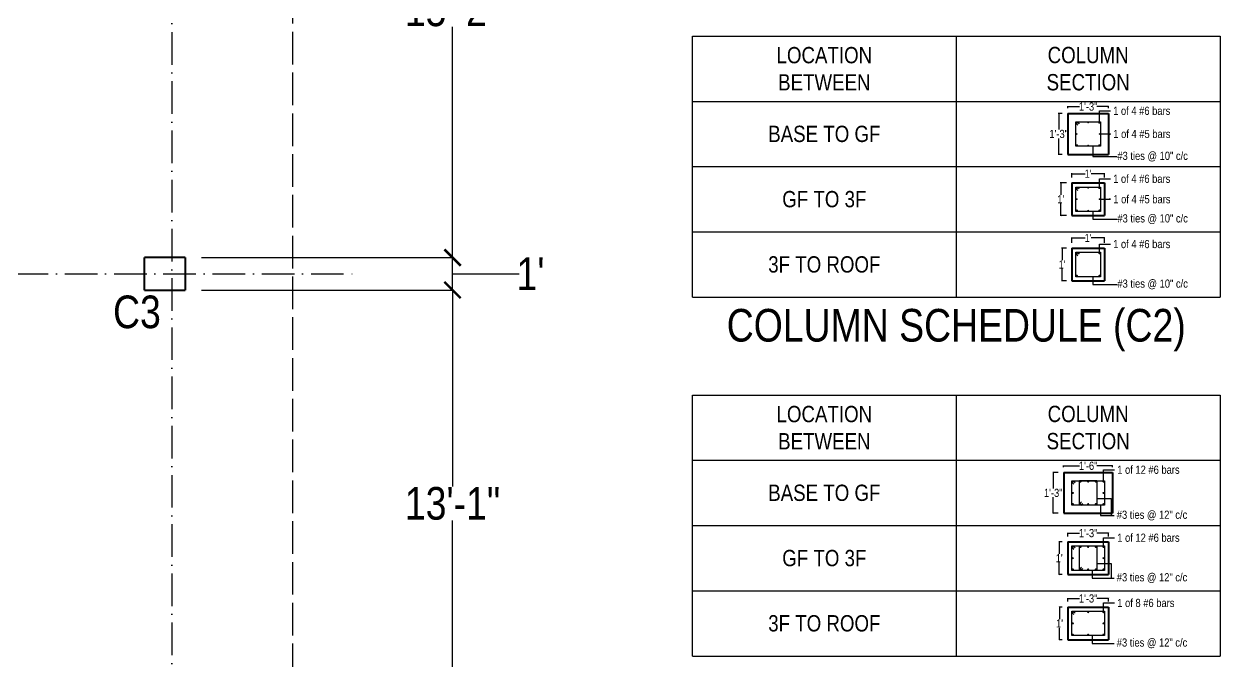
# Model space of a CAD drawing. Header units: inches. Extents: x 573 to 4883, y -25 to 829.
# Drawn here: x 1101.2 to 1540.9, y 380.6 to 614.9 of the extents above; entities that cross this region are included whole.
import ezdxf

# ---------------------------------------------------------------- set-up
doc = ezdxf.new("R2010")
doc.units = ezdxf.units.IN
doc.header["$MEASUREMENT"] = 0
doc.linetypes.add('ACAD_ISO02W100', pattern=[15, 12, -3])
doc.linetypes.add('ACAD_ISO10W100', pattern=[18, 12, -3, 0, -3])
doc.layers.add('Column', color=7, linetype='Continuous', lineweight=40)
for name, color, linetype in [('Dimension', 7, 'Continuous'), ('Gridline', 252, 'ACAD_ISO10W100'), ('Plot Line', 7, 'ACAD_ISO02W100'), ('Reinforcement', 1, 'Continuous'), ('Text', 7, 'Continuous'), ('Tie or Stirrup', 5, 'Continuous')]:
    doc.layers.add(name, color=color, linetype=linetype)
doc.styles.add('AN_12', font='ARIALN.TTF', dxfattribs={"height": 12})
doc.styles.add('AN_3', font='ARIALN.TTF', dxfattribs={"height": 3})
doc.dimstyles.new('Column Layout', dxfattribs={"dimtxt": 12, "dimasz": 6, "dimexe": 0.18, "dimexo": 6, "dimgap": 0.09, "dimtad": 0, "dimtih": 1, "dimtoh": 1, "dimdec": 5, "dimzin": 0, "dimdsep": 46, "dimlunit": 4, "dimtxsty": 'AN_12', "dimblk": 'ARCHTICK', "dimcen": 0.09, "dimadec": 0, "dimazin": 0, "dimtfac": 1, "dimtdec": 5, "dimtofl": 0, "dimtmove": 1, "dimatfit": 3, "dimfxl": 1, "dimtolj": 1, "dimtzin": 0, "dimarcsym": 0})
doc.dimstyles.new('Column Schedule', dxfattribs={"dimtxt": 3, "dimasz": 0.5, "dimexe": 0.18, "dimexo": 2, "dimgap": 0.09, "dimtad": 0, "dimtih": 1, "dimtoh": 1, "dimdec": 5, "dimzin": 0, "dimdsep": 46, "dimlunit": 4, "dimtxsty": 'AN_3', "dimblk": 'ARCHTICK', "dimcen": 0.09, "dimadec": 0, "dimazin": 0, "dimtfac": 1, "dimtdec": 5, "dimtofl": 0, "dimtmove": 1, "dimatfit": 3, "dimfxl": 1, "dimtolj": 1, "dimtzin": 0, "dimarcsym": 0})

# ---------------------------------------------------------------- blocks, each defined once
blk = doc.blocks.new('_ArchTick')
at = {"color": 0, "linetype": 'ByBlock', "const_width": 0.15}
blk.add_lwpolyline([(-0.5, -0.5), (0.5, 0.5)], dxfattribs=at)
blk = doc.blocks.new('*D15')
at = {"layer": 'Defpoints', "color": 0}
for p in [(1160.5, 517), (1258.72, 517), (1160.5, 360)]:
    blk.add_point(p, dxfattribs=at)
at = {"layer": 'Dimension', "color": 0, "lineweight": -2}
for p, q in [((1166.5, 517), (1258.9, 517)), ((1258.72, 517), (1258.72, 444.72)), ((1258.72, 360), (1258.72, 432.28)), ((1166.5, 360), (1258.9, 360))]:
    blk.add_line(p, q, dxfattribs=at)
at = {"layer": 'Dimension', "color": 0, "lineweight": -2, "xscale": 6, "yscale": 6, "zscale": 6}
for p, rotation in [((1258.72, 517), 90), ((1258.72, 360), 270)]:
    blk.add_blockref('_ArchTick', p, dxfattribs=dict(at, rotation=rotation))
at = {"layer": 'Dimension', "color": 0, "insert": (1258.72, 438.5), "char_height": 12, "attachment_point": 5, "style": 'AN_12'}
blk.add_mtext('\\A1;13\'-1"', dxfattribs=at)
blk = doc.blocks.new('*D16')
at = {"layer": 'Defpoints', "color": 0}
for p in [(1160.5, 529), (1258.72, 529), (1160.5, 517)]:
    blk.add_point(p, dxfattribs=at)
at = {"layer": 'Dimension', "color": 0, "lineweight": -2}
for p, q in [((1166.5, 529), (1258.9, 529)), ((1258.72, 517), (1258.72, 529)), ((1258.72, 523), (1283.05, 523)), ((1283.05, 523), (1283.23, 523)), ((1166.5, 517), (1258.9, 517))]:
    blk.add_line(p, q, dxfattribs=at)
at = {"layer": 'Dimension', "color": 0, "lineweight": -2, "xscale": 6, "yscale": 6, "zscale": 6}
for p, rotation in [((1258.72, 529), 90), ((1258.72, 517), 270)]:
    blk.add_blockref('_ArchTick', p, dxfattribs=dict(at, rotation=rotation))
at = {"layer": 'Dimension', "color": 0, "insert": (1287.38, 523), "char_height": 12, "attachment_point": 5, "style": 'AN_12'}
blk.add_mtext("\\A1;1'", dxfattribs=at)
blk = doc.blocks.new('*D17')
at = {"layer": 'Defpoints', "color": 0}
for p in [(1160.5, 711), (1258.72, 711), (1160.5, 529)]:
    blk.add_point(p, dxfattribs=at)
at = {"layer": 'Dimension', "color": 0, "lineweight": -2}
for p, q in [((1166.5, 711), (1258.9, 711)), ((1258.72, 711), (1258.72, 626.22)), ((1258.72, 529), (1258.72, 613.78)), ((1166.5, 529), (1258.9, 529))]:
    blk.add_line(p, q, dxfattribs=at)
at = {"layer": 'Dimension', "color": 0, "lineweight": -2, "xscale": 6, "yscale": 6, "zscale": 6}
for p, rotation in [((1258.72, 711), 90), ((1258.72, 529), 270)]:
    blk.add_blockref('_ArchTick', p, dxfattribs=dict(at, rotation=rotation))
at = {"layer": 'Dimension', "color": 0, "insert": (1258.72, 620), "char_height": 12, "attachment_point": 5, "style": 'AN_12'}
blk.add_mtext('\\A1;15\'-2"', dxfattribs=at)
blk = doc.blocks.new('*D28')
at = {"layer": 'Defpoints', "color": 0}
for p in [(1484.86, 581.92), (1499.86, 584.49), (1499.86, 581.92)]:
    blk.add_point(p, dxfattribs=at)
at = {"layer": 'Dimension', "color": 0, "lineweight": -2}
for p, q in [((1484.86, 583.92), (1484.86, 584.67)), ((1484.86, 584.49), (1489.12, 584.49)), ((1499.86, 584.49), (1495.61, 584.49)), ((1499.86, 583.92), (1499.86, 584.67))]:
    blk.add_line(p, q, dxfattribs=at)
at = {"layer": 'Dimension', "color": 0, "lineweight": -2, "xscale": 0.5, "yscale": 0.5, "zscale": 0.5, "rotation": 180}
blk.add_blockref('_ArchTick', (1484.86, 584.49), dxfattribs=at)
at = {"layer": 'Dimension', "color": 0, "lineweight": -2, "xscale": 0.5, "yscale": 0.5, "zscale": 0.5}
blk.add_blockref('_ArchTick', (1499.86, 584.49), dxfattribs=at)
at = {"layer": 'Dimension', "color": 0, "insert": (1492.36, 584.49), "char_height": 3, "attachment_point": 5, "style": 'AN_3'}
blk.add_mtext('\\A1;1\'-3"', dxfattribs=at)
blk = doc.blocks.new('*D29')
at = {"layer": 'Defpoints', "color": 0}
for p in [(1484.86, 581.92), (1481.53, 566.92), (1484.86, 566.92)]:
    blk.add_point(p, dxfattribs=at)
at = {"layer": 'Dimension', "color": 0, "lineweight": -2}
for p, q in [((1482.86, 581.92), (1481.35, 581.92)), ((1481.53, 581.92), (1481.53, 576.04)), ((1481.53, 566.92), (1481.53, 572.8)), ((1482.86, 566.92), (1481.35, 566.92))]:
    blk.add_line(p, q, dxfattribs=at)
at = {"layer": 'Dimension', "color": 0, "lineweight": -2, "xscale": 0.5, "yscale": 0.5, "zscale": 0.5}
for p, rotation in [((1481.53, 581.92), 90), ((1481.53, 566.92), 270)]:
    blk.add_blockref('_ArchTick', p, dxfattribs=dict(at, rotation=rotation))
at = {"layer": 'Dimension', "color": 0, "insert": (1481.53, 574.42), "char_height": 3, "attachment_point": 5, "style": 'AN_3'}
blk.add_mtext('\\A1;1\'-3"', dxfattribs=at)
blk = doc.blocks.new('*D30')
at = {"layer": 'Defpoints', "color": 0}
for p in [(1498.36, 559.82), (1486.36, 556.42), (1498.36, 556.42)]:
    blk.add_point(p, dxfattribs=at)
at = {"layer": 'Dimension', "color": 0, "lineweight": -2}
for p, q in [((1486.36, 558.42), (1486.36, 560)), ((1486.36, 559.82), (1491.26, 559.82)), ((1498.36, 559.82), (1493.47, 559.82)), ((1498.36, 558.42), (1498.36, 560))]:
    blk.add_line(p, q, dxfattribs=at)
at = {"layer": 'Dimension', "color": 0, "lineweight": -2, "xscale": 0.5, "yscale": 0.5, "zscale": 0.5, "rotation": 180}
blk.add_blockref('_ArchTick', (1486.36, 559.82), dxfattribs=at)
at = {"layer": 'Dimension', "color": 0, "lineweight": -2, "xscale": 0.5, "yscale": 0.5, "zscale": 0.5}
blk.add_blockref('_ArchTick', (1498.36, 559.82), dxfattribs=at)
at = {"layer": 'Dimension', "color": 0, "insert": (1492.36, 559.82), "char_height": 3, "attachment_point": 5, "style": 'AN_3'}
blk.add_mtext("\\A1;1'", dxfattribs=at)
blk = doc.blocks.new('*D31')
at = {"layer": 'Defpoints', "color": 0}
for p in [(1486.36, 556.42), (1482.29, 544.42), (1486.36, 544.42)]:
    blk.add_point(p, dxfattribs=at)
at = {"layer": 'Dimension', "color": 0, "lineweight": -2}
for p, q in [((1484.36, 556.42), (1482.11, 556.42)), ((1482.29, 556.42), (1482.29, 552.02)), ((1482.29, 544.42), (1482.29, 548.82)), ((1484.36, 544.42), (1482.11, 544.42))]:
    blk.add_line(p, q, dxfattribs=at)
at = {"layer": 'Dimension', "color": 0, "lineweight": -2, "xscale": 0.5, "yscale": 0.5, "zscale": 0.5}
for p, rotation in [((1482.29, 556.42), 90), ((1482.29, 544.42), 270)]:
    blk.add_blockref('_ArchTick', p, dxfattribs=dict(at, rotation=rotation))
at = {"layer": 'Dimension', "color": 0, "insert": (1482.29, 550.42), "char_height": 3, "attachment_point": 5, "style": 'AN_3'}
blk.add_mtext("\\A1;1'", dxfattribs=at)
blk = doc.blocks.new('*D32')
at = {"layer": 'Defpoints', "color": 0}
for p in [(1486.36, 532.42), (1498.36, 536.19), (1498.36, 532.42)]:
    blk.add_point(p, dxfattribs=at)
at = {"layer": 'Dimension', "color": 0, "lineweight": -2}
for p, q in [((1486.36, 534.42), (1486.36, 536.37)), ((1486.36, 536.19), (1491.26, 536.19)), ((1498.36, 536.19), (1493.47, 536.19)), ((1498.36, 534.42), (1498.36, 536.37))]:
    blk.add_line(p, q, dxfattribs=at)
at = {"layer": 'Dimension', "color": 0, "lineweight": -2, "xscale": 0.5, "yscale": 0.5, "zscale": 0.5, "rotation": 180}
blk.add_blockref('_ArchTick', (1486.36, 536.19), dxfattribs=at)
at = {"layer": 'Dimension', "color": 0, "lineweight": -2, "xscale": 0.5, "yscale": 0.5, "zscale": 0.5}
blk.add_blockref('_ArchTick', (1498.36, 536.19), dxfattribs=at)
at = {"layer": 'Dimension', "color": 0, "insert": (1492.36, 536.19), "char_height": 3, "attachment_point": 5, "style": 'AN_3'}
blk.add_mtext("\\A1;1'", dxfattribs=at)
blk = doc.blocks.new('*D33')
at = {"layer": 'Defpoints', "color": 0}
for p in [(1486.36, 532.42), (1482.8, 520.42), (1486.36, 520.42)]:
    blk.add_point(p, dxfattribs=at)
at = {"layer": 'Dimension', "color": 0, "lineweight": -2}
for p, q in [((1484.36, 532.42), (1482.62, 532.42)), ((1482.8, 532.42), (1482.8, 528.02)), ((1482.8, 520.42), (1482.8, 524.82)), ((1484.36, 520.42), (1482.62, 520.42))]:
    blk.add_line(p, q, dxfattribs=at)
at = {"layer": 'Dimension', "color": 0, "lineweight": -2, "xscale": 0.5, "yscale": 0.5, "zscale": 0.5}
for p, rotation in [((1482.8, 532.42), 90), ((1482.8, 520.42), 270)]:
    blk.add_blockref('_ArchTick', p, dxfattribs=dict(at, rotation=rotation))
at = {"layer": 'Dimension', "color": 0, "insert": (1482.8, 526.42), "char_height": 3, "attachment_point": 5, "style": 'AN_3'}
blk.add_mtext("\\A1;1'", dxfattribs=at)
blk = doc.blocks.new('*D40')
at = {"layer": 'Defpoints', "color": 0}
for p in [(1483.36, 449.92), (1479.53, 434.92), (1483.36, 434.92)]:
    blk.add_point(p, dxfattribs=at)
at = {"layer": 'Dimension', "color": 0, "lineweight": -2}
for p, q in [((1481.36, 449.92), (1479.35, 449.92)), ((1479.53, 449.92), (1479.53, 444.04)), ((1479.53, 434.92), (1479.53, 440.8)), ((1481.36, 434.92), (1479.35, 434.92))]:
    blk.add_line(p, q, dxfattribs=at)
at = {"layer": 'Dimension', "color": 0, "lineweight": -2, "xscale": 0.5, "yscale": 0.5, "zscale": 0.5}
for p, rotation in [((1479.53, 449.92), 90), ((1479.53, 434.92), 270)]:
    blk.add_blockref('_ArchTick', p, dxfattribs=dict(at, rotation=rotation))
at = {"layer": 'Dimension', "color": 0, "insert": (1479.53, 442.42), "char_height": 3, "attachment_point": 5, "style": 'AN_3'}
blk.add_mtext('\\A1;1\'-3"', dxfattribs=at)
blk = doc.blocks.new('*D41')
at = {"layer": 'Defpoints', "color": 0}
for p in [(1499.86, 427.6), (1484.86, 424.42), (1499.86, 424.42)]:
    blk.add_point(p, dxfattribs=at)
at = {"layer": 'Dimension', "color": 0, "lineweight": -2}
for p, q in [((1484.86, 426.42), (1484.86, 427.78)), ((1484.86, 427.6), (1489.12, 427.6)), ((1499.86, 427.6), (1495.61, 427.6)), ((1499.86, 426.42), (1499.86, 427.78))]:
    blk.add_line(p, q, dxfattribs=at)
at = {"layer": 'Dimension', "color": 0, "lineweight": -2, "xscale": 0.5, "yscale": 0.5, "zscale": 0.5, "rotation": 180}
blk.add_blockref('_ArchTick', (1484.86, 427.6), dxfattribs=at)
at = {"layer": 'Dimension', "color": 0, "lineweight": -2, "xscale": 0.5, "yscale": 0.5, "zscale": 0.5}
blk.add_blockref('_ArchTick', (1499.86, 427.6), dxfattribs=at)
at = {"layer": 'Dimension', "color": 0, "insert": (1492.36, 427.6), "char_height": 3, "attachment_point": 5, "style": 'AN_3'}
blk.add_mtext('\\A1;1\'-3"', dxfattribs=at)
blk = doc.blocks.new('*D42')
at = {"layer": 'Defpoints', "color": 0}
for p in [(1484.86, 424.42), (1481.72, 412.42), (1484.86, 412.42)]:
    blk.add_point(p, dxfattribs=at)
at = {"layer": 'Dimension', "color": 0, "lineweight": -2}
for p, q in [((1482.86, 424.42), (1481.54, 424.42)), ((1481.72, 424.42), (1481.72, 420.02)), ((1481.72, 412.42), (1481.72, 416.82)), ((1482.86, 412.42), (1481.54, 412.42))]:
    blk.add_line(p, q, dxfattribs=at)
at = {"layer": 'Dimension', "color": 0, "lineweight": -2, "xscale": 0.5, "yscale": 0.5, "zscale": 0.5}
for p, rotation in [((1481.72, 424.42), 90), ((1481.72, 412.42), 270)]:
    blk.add_blockref('_ArchTick', p, dxfattribs=dict(at, rotation=rotation))
at = {"layer": 'Dimension', "color": 0, "insert": (1481.72, 418.42), "char_height": 3, "attachment_point": 5, "style": 'AN_3'}
blk.add_mtext("\\A1;1'", dxfattribs=at)
blk = doc.blocks.new('*D43')
at = {"layer": 'Defpoints', "color": 0}
for p in [(1484.86, 400.42), (1499.86, 403.58), (1499.86, 400.42)]:
    blk.add_point(p, dxfattribs=at)
at = {"layer": 'Dimension', "color": 0, "lineweight": -2}
for p, q in [((1484.86, 402.42), (1484.86, 403.76)), ((1484.86, 403.58), (1489.12, 403.58)), ((1499.86, 403.58), (1495.61, 403.58)), ((1499.86, 402.42), (1499.86, 403.76))]:
    blk.add_line(p, q, dxfattribs=at)
at = {"layer": 'Dimension', "color": 0, "lineweight": -2, "xscale": 0.5, "yscale": 0.5, "zscale": 0.5, "rotation": 180}
blk.add_blockref('_ArchTick', (1484.86, 403.58), dxfattribs=at)
at = {"layer": 'Dimension', "color": 0, "lineweight": -2, "xscale": 0.5, "yscale": 0.5, "zscale": 0.5}
blk.add_blockref('_ArchTick', (1499.86, 403.58), dxfattribs=at)
at = {"layer": 'Dimension', "color": 0, "insert": (1492.36, 403.58), "char_height": 3, "attachment_point": 5, "style": 'AN_3'}
blk.add_mtext('\\A1;1\'-3"', dxfattribs=at)
blk = doc.blocks.new('*D44')
at = {"layer": 'Defpoints', "color": 0}
for p in [(1484.86, 400.42), (1481.85, 388.42), (1484.86, 388.42)]:
    blk.add_point(p, dxfattribs=at)
at = {"layer": 'Dimension', "color": 0, "lineweight": -2}
for p, q in [((1482.86, 400.42), (1481.67, 400.42)), ((1481.85, 400.42), (1481.85, 396.02)), ((1481.85, 388.42), (1481.85, 392.82)), ((1482.86, 388.42), (1481.67, 388.42))]:
    blk.add_line(p, q, dxfattribs=at)
at = {"layer": 'Dimension', "color": 0, "lineweight": -2, "xscale": 0.5, "yscale": 0.5, "zscale": 0.5}
for p, rotation in [((1481.85, 400.42), 90), ((1481.85, 388.42), 270)]:
    blk.add_blockref('_ArchTick', p, dxfattribs=dict(at, rotation=rotation))
at = {"layer": 'Dimension', "color": 0, "insert": (1481.85, 394.42), "char_height": 3, "attachment_point": 5, "style": 'AN_3'}
blk.add_mtext("\\A1;1'", dxfattribs=at)
blk = doc.blocks.new('*D45')
at = {"layer": 'Defpoints', "color": 0}
for p in [(1483.36, 449.92), (1501.36, 452.36), (1501.36, 449.92)]:
    blk.add_point(p, dxfattribs=at)
at = {"layer": 'Dimension', "color": 0, "lineweight": -2}
for p, q in [((1483.36, 451.92), (1483.36, 452.54)), ((1483.36, 452.36), (1489.12, 452.36)), ((1501.36, 452.36), (1495.61, 452.36)), ((1501.36, 451.92), (1501.36, 452.54))]:
    blk.add_line(p, q, dxfattribs=at)
at = {"layer": 'Dimension', "color": 0, "lineweight": -2, "xscale": 0.5, "yscale": 0.5, "zscale": 0.5, "rotation": 180}
blk.add_blockref('_ArchTick', (1483.36, 452.36), dxfattribs=at)
at = {"layer": 'Dimension', "color": 0, "lineweight": -2, "xscale": 0.5, "yscale": 0.5, "zscale": 0.5}
blk.add_blockref('_ArchTick', (1501.36, 452.36), dxfattribs=at)
at = {"layer": 'Dimension', "color": 0, "insert": (1492.36, 452.36), "char_height": 3, "attachment_point": 5, "style": 'AN_3'}
blk.add_mtext('\\A1;1\'-6"', dxfattribs=at)

msp = doc.modelspace()

# ---------------------------------------------------------------- linework, layer by layer
for p, q in [((1346.895075, 514.419626), (1346.895075, 610.419626)), ((1346.895075, 610.419626), (1540.853935, 610.419626)), ((1443.874505, 610.419626), (1443.874505, 514.419626)), ((1540.853935, 610.419626), (1540.853935, 514.419626)), ((1346.895075, 586.419626), (1540.853935, 586.419626)), ((1346.895075, 562.419626), (1540.853935, 562.419626)), ((1346.895075, 538.419626), (1540.853935, 538.419626)), ((1346.895075, 514.419626), (1540.853935, 514.419626)), ((1346.895075, 478.419626), (1540.853935, 478.419626)), ((1346.895075, 382.419626), (1346.895075, 478.419626)), ((1443.874505, 478.419626), (1443.874505, 382.419626)), ((1540.853935, 478.419626), (1540.853935, 382.419626)), ((1346.895075, 454.419626), (1540.853935, 454.419626)), ((1346.895075, 430.419626), (1540.853935, 430.419626)), ((1346.895075, 406.419626), (1540.853935, 406.419626)), ((1346.895075, 382.419626), (1540.853935, 382.419626))]:
    msp.add_line(p, q)
at = {"layer": 'Column'}
for p, q in [((1484.86422, 581.919626), (1499.86422, 581.919626)), ((1484.86422, 581.919626), (1484.86422, 566.919626)), ((1499.86422, 581.919626), (1499.86422, 566.919626)), ((1484.86422, 566.919626), (1499.86422, 566.919626)), ((1486.36422, 556.419626), (1498.36422, 556.419626)), ((1486.36422, 556.419626), (1486.36422, 544.419626)), ((1498.36422, 556.419626), (1498.36422, 544.419626)), ((1486.36422, 544.419626), (1498.36422, 544.419626)), ((1486.36422, 532.419626), (1498.36422, 532.419626)), ((1486.36422, 532.419626), (1486.36422, 520.419626)), ((1498.36422, 532.419626), (1498.36422, 520.419626)), ((1145.5, 517), (1145.5, 529)), ((1160.5, 529), (1145.5, 529)), ((1160.5, 529), (1160.5, 517)), ((1486.36422, 520.419626), (1498.36422, 520.419626)), ((1145.5, 517), (1160.5, 517)), ((1483.36422, 449.919626), (1501.36422, 449.919626)), ((1483.36422, 449.919626), (1483.36422, 434.919626)), ((1501.36422, 449.919626), (1501.36422, 434.919626)), ((1483.36422, 434.919626), (1501.36422, 434.919626)), ((1484.86422, 424.419626), (1499.86422, 424.419626)), ((1484.86422, 424.419626), (1484.86422, 412.419626)), ((1499.86422, 424.419626), (1499.86422, 412.419626)), ((1484.86422, 412.419626), (1499.86422, 412.419626)), ((1484.86422, 400.419626), (1499.86422, 400.419626)), ((1484.86422, 400.419626), (1484.86422, 388.419626)), ((1499.86422, 400.419626), (1499.86422, 388.419626)), ((1484.86422, 388.419626), (1499.86422, 388.419626))]:
    msp.add_line(p, q, dxfattribs=at)
at = {"layer": 'Gridline'}
for p, q in [((1155.5, 811), (1155.5, 31)), ((627.5, 523), (1223.010519, 523))]:
    msp.add_line(p, q, dxfattribs=at)
at = {"layer": 'Plot Line'}
msp.add_line((1200, 60), (1200, 780), dxfattribs=at)
at = {"layer": 'Reinforcement'}
for points, const_width in [([(1488.05172, 578.544626, 1), (1488.42672, 578.544626, 1)], 0.375), ([(1492.20797, 578.607126, 1), (1492.52047, 578.607126, 1)], 0.3125), ([(1496.67672, 578.544626, -1), (1496.30172, 578.544626, -1)], 0.375), ([(1488.17672, 574.263376, 1), (1488.17672, 574.575876, 1)], 0.3125), ([(1496.55172, 574.263376, -1), (1496.55172, 574.575876, -1)], 0.3125), ([(1488.05172, 570.294626, -1), (1488.42672, 570.294626, -1)], 0.375), ([(1492.20797, 570.232126, -1), (1492.52047, 570.232126, -1)], 0.3125), ([(1496.67672, 570.294626, 1), (1496.30172, 570.294626, 1)], 0.375), ([(1488.05172, 554.544626, 1), (1488.42672, 554.544626, 1)], 0.375), ([(1492.20797, 554.607126, 1), (1492.52047, 554.607126, 1)], 0.3125), ([(1496.67672, 554.544626, -1), (1496.30172, 554.544626, -1)], 0.375), ([(1488.17672, 550.263376, 1), (1488.17672, 550.575876, 1)], 0.3125), ([(1496.55172, 550.263376, -1), (1496.55172, 550.575876, -1)], 0.3125), ([(1488.05172, 546.294626, -1), (1488.42672, 546.294626, -1)], 0.375), ([(1492.20797, 546.232126, -1), (1492.52047, 546.232126, -1)], 0.3125), ([(1496.67672, 546.294626, 1), (1496.30172, 546.294626, 1)], 0.375), ([(1488.05172, 530.544626, 1), (1488.42672, 530.544626, 1)], 0.375), ([(1496.67672, 530.544626, -1), (1496.30172, 530.544626, -1)], 0.375), ([(1488.05172, 522.294626, -1), (1488.42672, 522.294626, -1)], 0.375), ([(1496.67672, 522.294626, 1), (1496.30172, 522.294626, 1)], 0.375), ([(1486.92672, 446.544626, -1), (1486.55172, 446.544626, -1)], 0.375), ([(1489.73922, 446.544626, -1), (1489.36422, 446.544626, -1)], 0.375), ([(1492.55172, 446.544626, -1), (1492.17672, 446.544626, -1)], 0.375), ([(1495.36422, 446.544626, -1), (1494.98922, 446.544626, -1)], 0.375), ([(1497.80172, 446.544626, 1), (1498.17672, 446.544626, 1)], 0.375), ([(1486.92672, 442.419626, -1), (1486.55172, 442.419626, -1)], 0.375), ([(1497.80172, 442.419626, 1), (1498.17672, 442.419626, 1)], 0.375), ([(1486.92672, 438.294626, 1), (1486.55172, 438.294626, 1)], 0.375), ([(1489.73922, 438.294626, 1), (1489.36422, 438.294626, 1)], 0.375), ([(1492.55172, 438.294626, 1), (1492.17672, 438.294626, 1)], 0.375), ([(1495.36422, 438.294626, 1), (1494.98922, 438.294626, 1)], 0.375), ([(1497.80172, 438.294626, -1), (1498.17672, 438.294626, -1)], 0.375), ([(1486.92672, 422.544626, -1), (1486.55172, 422.544626, -1)], 0.375), ([(1489.73922, 422.544626, -1), (1489.36422, 422.544626, -1)], 0.375), ([(1492.55172, 422.544626, -1), (1492.17672, 422.544626, -1)], 0.375), ([(1495.36422, 422.544626, -1), (1494.98922, 422.544626, -1)], 0.375), ([(1497.80172, 422.544626, 1), (1498.17672, 422.544626, 1)], 0.375), ([(1486.92672, 418.419626, -1), (1486.55172, 418.419626, -1)], 0.375), ([(1497.80172, 418.419626, 1), (1498.17672, 418.419626, 1)], 0.375), ([(1486.92672, 414.294626, 1), (1486.55172, 414.294626, 1)], 0.375), ([(1489.73922, 414.294626, 1), (1489.36422, 414.294626, 1)], 0.375), ([(1492.55172, 414.294626, 1), (1492.17672, 414.294626, 1)], 0.375), ([(1495.36422, 414.294626, 1), (1494.98922, 414.294626, 1)], 0.375), ([(1497.80172, 414.294626, -1), (1498.17672, 414.294626, -1)], 0.375), ([(1486.92672, 398.544626, -1), (1486.55172, 398.544626, -1)], 0.375), ([(1492.55172, 398.544626, -1), (1492.17672, 398.544626, -1)], 0.375), ([(1497.80172, 398.544626, 1), (1498.17672, 398.544626, 1)], 0.375), ([(1486.92672, 394.419626, -1), (1486.55172, 394.419626, -1)], 0.375), ([(1497.80172, 394.419626, 1), (1498.17672, 394.419626, 1)], 0.375), ([(1486.92672, 390.294626, 1), (1486.55172, 390.294626, 1)], 0.375), ([(1492.55172, 390.294626, 1), (1492.17672, 390.294626, 1)], 0.375), ([(1497.80172, 390.294626, -1), (1498.17672, 390.294626, -1)], 0.375)]:
    msp.add_lwpolyline(points, format="xyb", close=True, dxfattribs=dict(at, const_width=const_width))
at = {"layer": 'Tie or Stirrup'}
for p, q in [((1487.869897, 578.383297), (1488.577004, 577.676191)), ((1488.398093, 578.919626), (1489.105199, 578.21252)), ((1487.869897, 554.383297), (1488.577004, 553.676191)), ((1488.398093, 554.919626), (1489.105199, 554.21252)), ((1487.869897, 530.383297), (1488.577004, 529.676191)), ((1488.398093, 530.919626), (1489.105199, 530.21252)), ((1486.36422, 446.385719), (1487.071327, 445.678612)), ((1486.90728, 446.919626), (1487.614387, 446.21252)), ((1489.155887, 446.982126), (1495.58297, 446.982126)), ((1489.155887, 437.857126), (1489.155887, 446.982126)), ((1495.58297, 446.982126), (1495.58297, 437.857126)), ((1489.155887, 438.443071), (1489.862993, 439.150178)), ((1495.58297, 437.857126), (1489.155887, 437.857126)), ((1489.658376, 437.857126), (1490.365483, 438.564233)), ((1486.36422, 422.385719), (1487.071327, 421.678612)), ((1486.90728, 422.919626), (1487.614387, 422.21252)), ((1489.155887, 422.982126), (1495.58297, 422.982126)), ((1489.155887, 413.857126), (1489.155887, 422.982126)), ((1495.58297, 422.982126), (1495.58297, 413.857126)), ((1489.155887, 414.443071), (1489.862993, 415.150178)), ((1495.58297, 413.857126), (1489.155887, 413.857126)), ((1489.658376, 413.857126), (1490.365483, 414.564233)), ((1486.36422, 398.385719), (1487.071327, 397.678612)), ((1486.90728, 398.919626), (1487.614387, 398.21252))]:
    msp.add_line(p, q, dxfattribs=at)
for points in [[(1487.86422, 578.919626), (1496.86422, 578.919626), (1496.86422, 569.919626), (1487.86422, 569.919626)], [(1487.86422, 554.919626), (1496.86422, 554.919626), (1496.86422, 545.919626), (1487.86422, 545.919626)], [(1487.86422, 530.919626), (1496.86422, 530.919626), (1496.86422, 521.919626), (1487.86422, 521.919626)], [(1486.36422, 446.919626), (1498.36422, 446.919626), (1498.36422, 437.919626), (1486.36422, 437.919626)], [(1486.36422, 422.919626), (1498.36422, 422.919626), (1498.36422, 413.919626), (1486.36422, 413.919626)], [(1486.36422, 422.919626), (1498.36422, 422.919626), (1498.36422, 413.919626), (1486.36422, 413.919626)], [(1486.36422, 398.919626), (1498.36422, 398.919626), (1498.36422, 389.919626), (1486.36422, 389.919626)]]:
    msp.add_lwpolyline(points, close=True, dxfattribs=at)

# ---------------------------------------------------------------- texts
at = {"layer": 'Text', "style": 'AN_12'}
for s, insert, char_height, width, attachment_point in [('LOCATION\\PBETWEEN', (1395.38479, 598.419626), 6, 96.9794298, 5), ('COLUMN\\PSECTION', (1492.36422, 598.419626), 6, 96.9794298, 5), ('\\A1;1 of 4 #6 bars', (1501.555793, 582.925854), 3, 36.33528617, 4), ('BASE TO GF', (1395.38479, 574.419626), 6, 96.9794298, 5), ('\\A1;1 of 4 #5 bars', (1501.609232, 574.419626), 3, 29.33389596, 4), ('\\A1;#3 ties @ 10" c/c', (1503.105763, 566.091803), 3, 28.8739178, 4), ('\\A1;1 of 4 #6 bars', (1501.555793, 557.925854), 3, 36.33528617, 4), ('GF TO 3F', (1395.38479, 550.419626), 6, 96.9794298, 5), ('\\A1;1 of 4 #5 bars', (1501.609232, 550.419626), 3, 29.33389596, 4), ('\\A1;#3 ties @ 10" c/c', (1503.105763, 543.091803), 3, 28.8739178, 4), ('\\A1;1 of 4 #6 bars', (1501.555793, 533.925854), 3, 36.33528617, 4), ('3F TO ROOF', (1395.38479, 526.419626), 6, 96.9794298, 5), ('\\A1;#3 ties @ 10" c/c', (1503.105763, 519.091803), 3, 28.8739178, 4), ('C3', (1151.5, 515), 12, 21.37476871, 3), ('COLUMN SCHEDULE (C2)', (1443.874505, 502.264872), 12, 193.9588596, 5), ('LOCATION\\PBETWEEN', (1395.38479, 466.419626), 6, 96.9794298, 5), ('COLUMN\\PSECTION', (1492.36422, 466.419626), 6, 96.9794298, 5), ('\\A1;1 of 12 #6 bars', (1503.055793, 450.925854), 3, 36.33528617, 4), ('BASE TO GF', (1395.38479, 442.419626), 6, 96.9794298, 5), ('\\A1;#3 ties @ 12" c/c', (1502.885533, 434.091471), 3, 28.8739178, 4), ('\\A1;1 of 12 #6 bars', (1503.055793, 425.925854), 3, 36.33528617, 4), ('GF TO 3F', (1395.38479, 418.419626), 6, 96.9794298, 5), ('\\A1;#3 ties @ 12" c/c', (1502.885533, 411.091471), 3, 28.8739178, 4), ('\\A1;1 of 8 #6 bars', (1503.055793, 401.925854), 3, 36.33528617, 4), ('3F TO ROOF', (1395.38479, 394.419626), 6, 96.9794298, 5), ('\\A1;#3 ties @ 12" c/c', (1502.885533, 387.091471), 3, 28.8739178, 4)]:
    msp.add_mtext(s, dxfattribs=dict(at, insert=insert, char_height=char_height, width=width, attachment_point=attachment_point))

# ---------------------------------------------------------------- dimensions: what is measured, and where the dimension line sits
at = {"layer": 'Dimension'}
for base, p1, p2, angle, dimstyle, picture, middle in [((1258.7227, 711), (1160.5, 529), (1160.5, 711), 270, 'Column Layout', '*D17', (1258.7227, 620)), ((1481.528049, 566.919626), (1484.86422, 581.919626), (1484.86422, 566.919626), 90, 'Column Schedule', '*D29', (1481.528049, 574.419626)), ((1482.289504, 544.419626), (1486.36422, 556.419626), (1486.36422, 544.419626), 90, 'Column Schedule', '*D31', (1482.289504, 550.419626)), ((1258.7227, 529), (1160.5, 517), (1160.5, 529), 270, 'Column Layout', '*D16', (1283.315926, 523)), ((1482.796373, 520.419626), (1486.36422, 532.419626), (1486.36422, 520.419626), 90, 'Column Schedule', '*D33', (1482.796373, 526.419626)), ((1258.7227, 517), (1160.5, 360), (1160.5, 517), 270, 'Column Layout', '*D15', (1258.7227, 438.5)), ((1479.531702, 434.919626), (1483.36422, 449.919626), (1483.36422, 434.919626), 90, 'Column Schedule', '*D40', (1479.531702, 442.419626)), ((1481.715608, 412.419626), (1484.86422, 424.419626), (1484.86422, 412.419626), 90, 'Column Schedule', '*D42', (1481.715608, 418.419626)), ((1481.854546, 388.419626), (1484.86422, 400.419626), (1484.86422, 388.419626), 90, 'Column Schedule', '*D44', (1481.854546, 394.419626))]:
    dim = msp.add_linear_dim(base=base, p1=p1, p2=p2, angle=angle, dimstyle=dimstyle, dxfattribs=at)
    dim.commit()
    dim.dimension.update_dxf_attribs({"geometry": picture, "text_midpoint": middle})
for base, p1, p2, picture, middle in [((1499.86422, 584.485952), (1484.86422, 581.919626), (1499.86422, 581.919626), '*D28', (1492.36422, 584.485952)), ((1498.36422, 559.820745), (1486.36422, 556.419626), (1498.36422, 556.419626), '*D30', (1492.36422, 559.820745)), ((1498.36422, 536.188642), (1486.36422, 532.419626), (1498.36422, 532.419626), '*D32', (1492.36422, 536.188642)), ((1501.36422, 452.357678), (1483.36422, 449.919626), (1501.36422, 449.919626), '*D45', (1492.36422, 452.357678)), ((1499.86422, 427.595612), (1484.86422, 424.419626), (1499.86422, 424.419626), '*D41', (1492.36422, 427.595612)), ((1499.86422, 403.581273), (1484.86422, 400.419626), (1499.86422, 400.419626), '*D43', (1492.36422, 403.581273))]:
    dim = msp.add_linear_dim(base=base, p1=p1, p2=p2, dimstyle='Column Schedule', dxfattribs=at)
    dim.commit()
    dim.dimension.update_dxf_attribs({"geometry": picture, "text_midpoint": middle})

# ---------------------------------------------------------------- leaders
at = {"layer": 'Text', "annotation_type": 0, "has_hookline": 1, "hookline_direction": 0}
for points, text_width in [([(1496.48922, 578.544626), (1496.48922, 582.945431), (1500.528776, 582.942788)], 20.5191), ([(1496.55172, 574.419626), (1500.55172, 574.419626), (1500.05172, 574.415251), (1500.55172, 574.415251)], 20.5191), ([(1494.08445, 569.919958), (1494.08445, 566.099605), (1503.015763, 566.125057)], 25.854025), ([(1496.48922, 554.544626), (1496.48922, 557.945431), (1500.528776, 557.942788)], 20.5191), ([(1496.55172, 550.419626), (1500.55172, 550.419626), (1500.05172, 550.415251), (1500.55172, 550.415251)], 20.5191), ([(1494.08445, 545.919958), (1494.08445, 543.099605), (1503.015763, 543.099605)], 25.854025), ([(1496.48922, 530.544626), (1496.48922, 533.945431), (1500.528776, 533.942788)], 20.5191), ([(1494.08445, 521.919958), (1494.08445, 519.099605), (1503.015763, 519.125057)], 25.854025), ([(1493.86422, 413.919626), (1493.869783, 411.084823), (1501.931682, 411.084823)], 25.854025), ([(1493.86422, 389.919626), (1493.869783, 387.084823), (1501.931682, 387.084823)], 25.854025)]:
    msp.add_leader(points, dimstyle='Column Layout', override={"dimasz": 0.5, "dimgap": 0.09, "dimtad": 0}, dxfattribs=dict(at, text_width=text_width))
at = {"layer": 'Text'}
for points, dimstyle, override in [([(1497.98922, 446.544626), (1497.98922, 450.945431), (1502.05172, 450.945431)], 'Column Layout', {"dimasz": 0.5, "dimgap": 0.09, "dimtad": 0}), ([(1495.58297, 440.419626), (1500.760946, 440.419626), (1500.760946, 434.084823)], 'Column Schedule', {"dimgap": 0.09, "dimtad": 0}), ([(1496.86422, 437.919626), (1496.86422, 434.084823), (1501.931682, 434.084823)], 'Column Layout', {"dimasz": 0.5, "dimgap": 0.09, "dimtad": 0}), ([(1497.98922, 422.544626), (1497.98922, 425.945431), (1502.05172, 425.945431)], 'Column Layout', {"dimasz": 0.5, "dimgap": 0.09, "dimtad": 0}), ([(1495.58297, 416.419626), (1500.760946, 416.419626), (1500.760946, 411.084823)], 'Column Schedule', {"dimgap": 0.09, "dimtad": 0}), ([(1497.98922, 398.544626), (1497.98922, 401.945431), (1502.05172, 401.945431)], 'Column Layout', {"dimasz": 0.5, "dimgap": 0.09, "dimtad": 0})]:
    msp.add_leader(points, dimstyle=dimstyle, override=override, dxfattribs=at)

doc.saveas('drawing.dxf')
